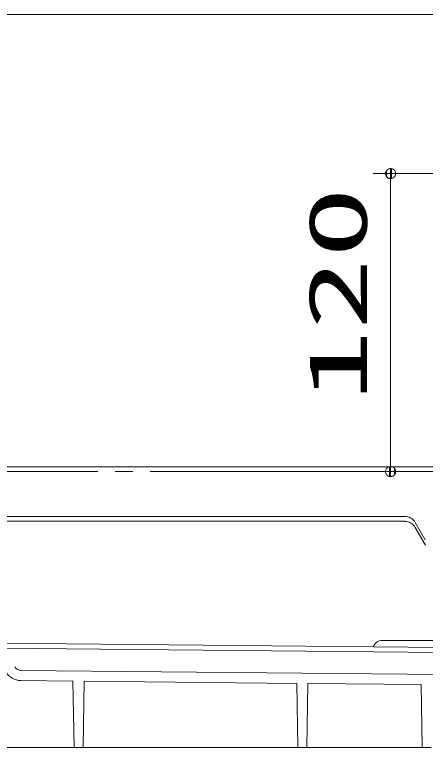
# Model space of a CAD drawing. Units: millimetres on the paper. Extents: x -305 to 305, y -152 to 152.
# Drawn here: x 13.54 to 37.14, y -107.29 to -65.15 of the extents above; entities that cross this region are included whole.
import ezdxf
from ezdxf.enums import TextEntityAlignment as Align

# ---------------------------------------------------------------- set-up
doc = ezdxf.new("R2010")
doc.units = ezdxf.units.MM
doc.linetypes.add('LONG_CHAIN', pattern=[21, 18, -1, 1, -1])
doc.layers.add('0-1_RV', color=7, linetype='Continuous', lineweight=9)
doc.layers.add('0-2_0', color=7, linetype='Continuous', lineweight=9)
doc.styles.add('ＭＳ ゴシック', font='')
doc.styles.get('ＭＳ ゴシック').set_extended_font_data('MS Gothic')

# ---------------------------------------------------------------- blocks, each defined once
blk = doc.blocks.new('_DOTSMALL')
at = {"layer": '0-2_0'}
for p, q in [((0.0746, 0.1), (-0.0746, 0.1)), ((0.1223, -0.0248), (-0.1223, -0.0248))]:
    blk.add_line(p, q, dxfattribs=at)
for points in [[(0.125, 0), (0.124, 0.0157), (0.1211, 0.0311), (0.1162, 0.046), (0.1095, 0.0602), (0.1011, 0.0735), (0.0911, 0.0856), (0.0797, 0.0963), (0.067, 0.1055), (0.0532, 0.1131), (0.0386, 0.1189), (0.0234, 0.1228), (0.0078, 0.1248), (-0.0078, 0.1248), (-0.0234, 0.1228), (-0.0386, 0.1189), (-0.0532, 0.1131), (-0.067, 0.1055), (-0.0797, 0.0963), (-0.0911, 0.0856), (-0.1011, 0.0735), (-0.1095, 0.0602), (-0.1162, 0.046), (-0.1211, 0.0311), (-0.124, 0.0157), (-0.125, 0), (0, 0)], [(-0.125, 0), (-0.124, -0.0157), (-0.1211, -0.0311), (-0.1162, -0.046), (-0.1095, -0.0602), (-0.1011, -0.0735), (-0.0911, -0.0856), (-0.0797, -0.0963), (-0.067, -0.1055), (-0.0532, -0.1131), (-0.0386, -0.1189), (-0.0234, -0.1228), (-0.0078, -0.1248), (0.0078, -0.1248), (0.0234, -0.1228), (0.0386, -0.1189), (0.0532, -0.1131), (0.067, -0.1055), (0.0797, -0.0963), (0.0911, -0.0856), (0.1011, -0.0735), (0.1095, -0.0602), (0.1162, -0.046), (0.1211, -0.0311), (0.124, -0.0157), (0.125, 0), (0, 0)]]:
    blk.add_lwpolyline(points, close=True, dxfattribs=at)

msp = doc.modelspace()

# ---------------------------------------------------------------- linework, layer by layer
at = {"layer": '0-1_RV'}
for p, q in [((-29.93, -65.151), (44.355, -65.151)), ((42.573, -74.292), (34.142, -74.292)), ((35.142, -91.435), (35.142, -74.292)), ((40.877, -91.149), (-29.502, -91.149)), ((40.776, -91.435), (34.142, -91.435)), ((-28.711, -94.007), (35.943, -94.007)), ((35.941, -94.292), (-18.502, -94.292)), ((37.139, -95.366), (36.562, -94.364)), ((36.561, -94.652), (37.14, -95.664)), ((41.624, -101.879), (-14.021, -101.323)), ((10.931, -101.287), (40.645, -101.584)), ((34.142, -101.519), (34.232, -101.364)), ((34.603, -101.149), (53.613, -101.149)), ((13.906, -102.868), (41.679, -103.145)), ((13.9, -103.453), (16.889, -103.483)), ((16.955, -107.292), (16.889, -103.483)), ((17.536, -103.49), (17.47, -107.292)), ((17.536, -103.49), (29.748, -103.612)), ((29.813, -107.292), (29.748, -103.612)), ((30.391, -103.618), (30.327, -107.292)), ((30.391, -103.618), (36.892, -103.683)), ((36.955, -107.292), (36.892, -103.683)), ((37.47, -107.292), (-13.915, -107.292))]:
    msp.add_line(p, q, dxfattribs=at)
at = {"layer": '0-1_RV', "linetype": 'LONG_CHAIN'}
msp.add_line((-41.679, -91.435), (77.845, -91.435), dxfattribs=at)
at = {"layer": '0-1_RV'}
for centre, radius, start, end in [((35.941, -95.007), 0.714, 29.7715, 90), ((35.943, -94.721), 0.714, 29.9744, 90), ((34.603, -101.578), 0.429, 90, 150), ((13.911, -102.439), 0.429, 210, 269.4271), ((13.911, -102.439), 1.014, 210, 269.4271)]:
    msp.add_arc(centre, radius, start, end, dxfattribs=at)

# ---------------------------------------------------------------- block references
at = {"layer": '0-1_RV', "xscale": 2.32, "yscale": 2.32}
for p, rotation in [((35.142, -74.292), 90), ((35.142, -91.435), 270)]:
    msp.add_blockref('_DOTSMALL', p, dxfattribs=dict(at, rotation=rotation))

# ---------------------------------------------------------------- texts
at = {"layer": '0-1_RV', "style": 'ＭＳ ゴシック', "width": 1.8}
msp.add_text('120', height=3.367, rotation=90, dxfattribs=at).set_placement((34.79, -87.414), align=Align.BOTTOM_LEFT)

doc.saveas('drawing.dxf')
